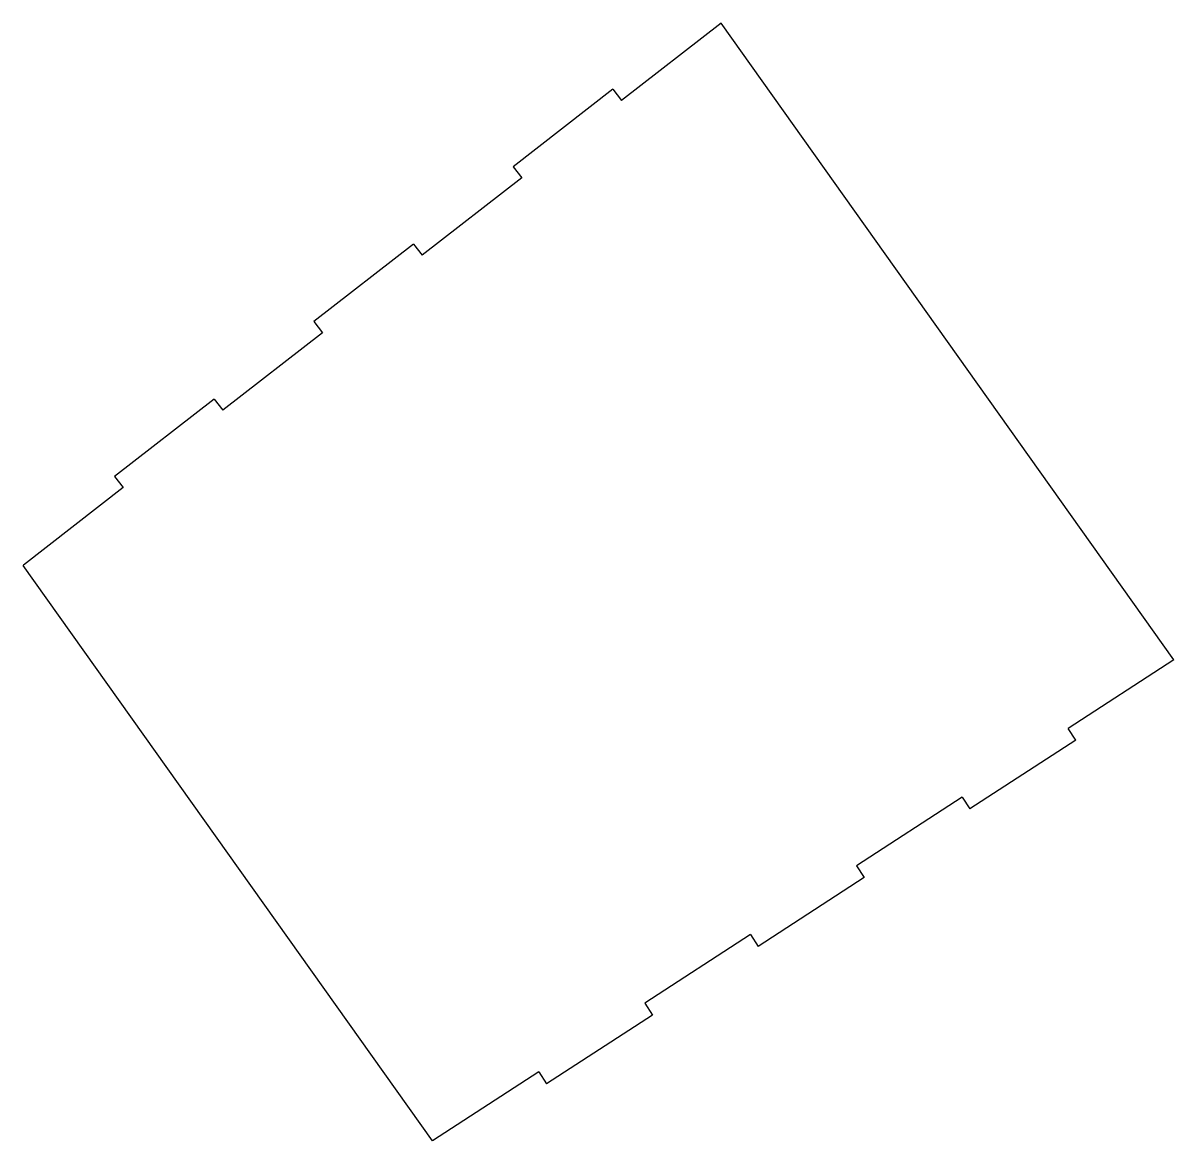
# Model space of a CAD drawing. Header units: inches. Extents: x -32.4 to 0.2, y -27 to 4.6.
import ezdxf

# ---------------------------------------------------------------- set-up
doc = ezdxf.new("R2010")
doc.units = ezdxf.units.IN
doc.header["$MEASUREMENT"] = 0

msp = doc.modelspace()

# ---------------------------------------------------------------- linework, layer by layer
at = {"color": 7, "linetype": 'Continuous', "lineweight": 25}
for p, q in [((-12.596, 4.61), (-15.417, 2.418)), ((0.222, -13.412), (-12.596, 4.61)), ((-15.662, 2.734), (-18.483, 0.542)), ((-15.662, 2.734), (-15.417, 2.418)), ((-18.483, 0.542), (-18.237, 0.226)), ((-18.237, 0.226), (-21.058, -1.966)), ((-21.303, -1.65), (-24.124, -3.842)), ((-21.303, -1.65), (-21.058, -1.966)), ((-24.124, -3.842), (-23.878, -4.158)), ((-23.878, -4.158), (-26.699, -6.35)), ((-26.944, -6.034), (-29.765, -8.226)), ((-26.944, -6.034), (-26.699, -6.35)), ((-29.765, -8.226), (-29.519, -8.542)), ((-29.519, -8.542), (-32.34, -10.734)), ((-32.34, -10.734), (-32.353, -10.745)), ((-20.765, -27.037), (-32.353, -10.745)), ((0.222, -13.412), (-2.774, -15.357)), ((-2.556, -15.692), (-2.774, -15.357)), ((-2.556, -15.692), (-5.552, -17.638)), ((-5.77, -17.302), (-8.766, -19.247)), ((-5.77, -17.302), (-5.552, -17.638)), ((-8.766, -19.247), (-8.548, -19.583)), ((-8.548, -19.583), (-11.544, -21.528)), ((-11.762, -21.192), (-14.758, -23.138)), ((-11.762, -21.192), (-11.544, -21.528)), ((-14.758, -23.138), (-14.541, -23.473)), ((-14.541, -23.473), (-17.537, -25.418)), ((-17.755, -25.083), (-20.765, -27.037)), ((-17.755, -25.083), (-17.537, -25.418))]:
    msp.add_line(p, q, dxfattribs=at)

doc.saveas('drawing.dxf')
